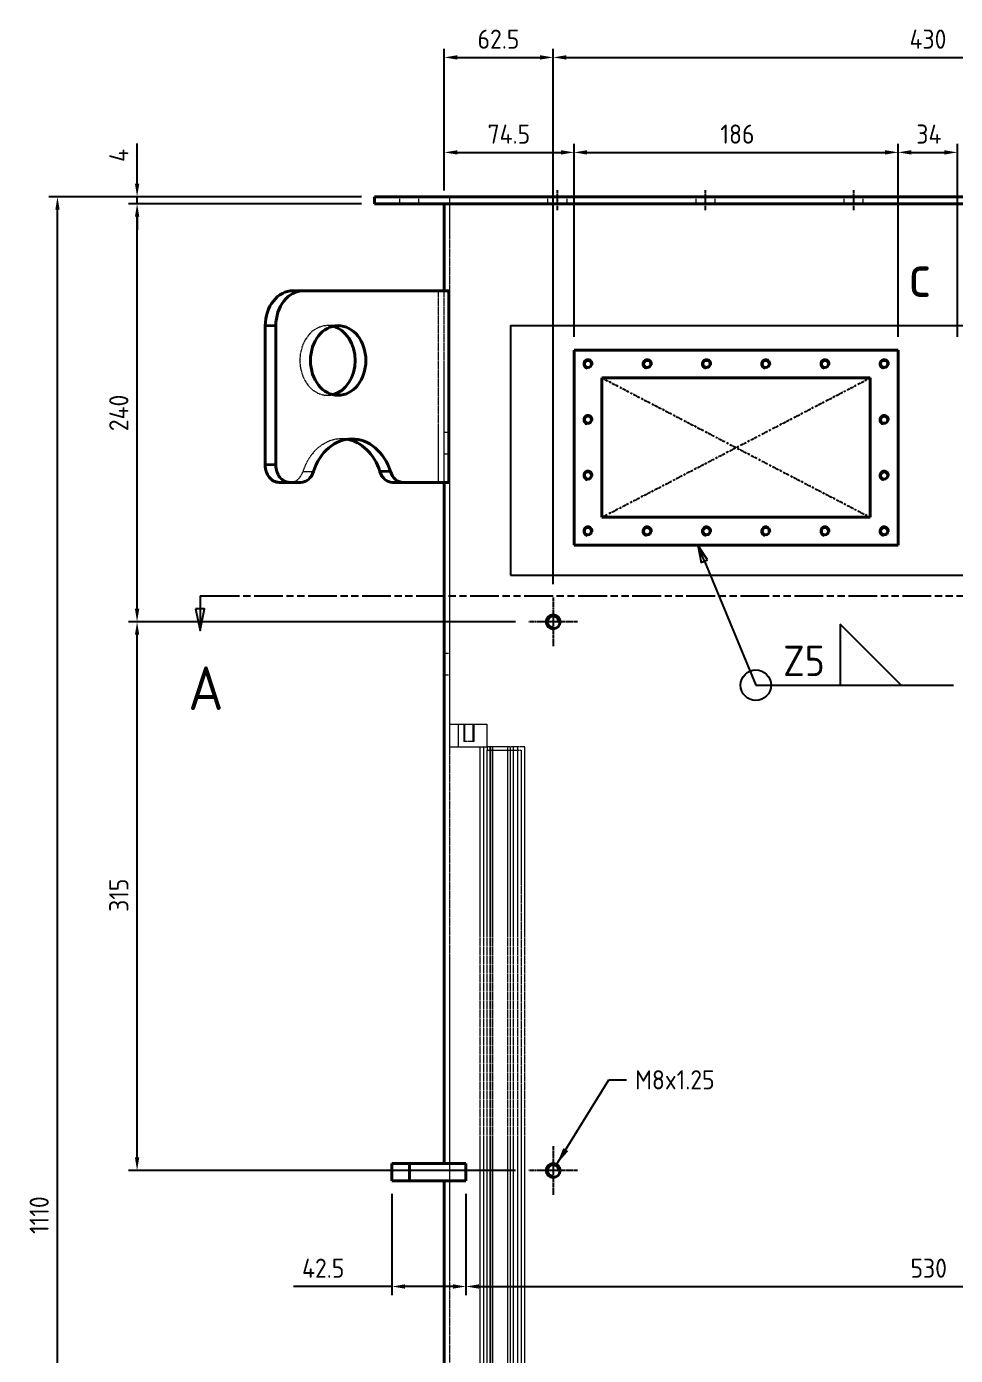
# Model space of a CAD drawing. Header units: millimetres. Extents: x 0 to 4205, y 0 to 2970.
# Drawn here: x 1122 to 1655, y 825 to 1588 of the extents above; entities that cross this region are included whole.
import ezdxf

# ---------------------------------------------------------------- set-up
doc = ezdxf.new("R2010")
doc.units = ezdxf.units.MM
doc.header["$LTSCALE"] = 5
for name, pattern in [('CHAIN', [0.7087, 0.4724, -0.0591, 0.1181, -0.0591]), ('DASH_DOUBLE_DOT', [0.4398, 0.24, -0.06, 0.0098, -0.06, 0.01, -0.06]), ('DASHED', [0.2067, 0.1654, -0.0413]), ('DOUBLE_DASH_CHAIN', [1.2403, 0.6614, -0.0827, 0.1654, -0.0827, 0.1654, -0.0827])]:
    doc.linetypes.add(name, pattern=pattern)
for name, color, linetype, lineweight, true_color in [('가려진 것(ISO)', 2, 'DASHED', 18, 0xffff00), ('가려진 좁은 것(ISO)', 2, 'DASHED', 18, 0xffff00), ('가시적인 것(ISO)', 3, 'Continuous', 40, 0x00ff00), ('가시적인 좁은 것(ISO)', 3, 'Continuous', 35, 0x00ff00), ('기호(ISO)', 5, 'Continuous', 25, 0x0000ff), ('스케치 형상(ISO)', 3, 'Continuous', 25, 0x00ff00), ('중심 표식(ISO)', 1, 'Continuous', 25, 0xff0000), ('중심선(ISO)', 1, 'Continuous', 25, 0xff0000), ('치수(ISO)', 2, 'Continuous', 25, 0xffff00)]:
    doc.layers.add(name, color=color, linetype=linetype, lineweight=lineweight, true_color=true_color)
doc.layers.add('단면선(ISO)', color=7, linetype='CHAIN', lineweight=25)
doc.layers.add('상세 경계(JIS)', color=7, linetype='Continuous', lineweight=25)
doc.styles.add('부품번호텍스트_PSTEK_POSCO', font='isocp.shx')
doc.styles.add('치수 텍스트_PSTEK_POSCO', font='isocp.shx')
doc.styles.add('표면거칠기 텍스트_PSTEK_POSCO', font='isocp.shx')
doc.dimstyles.new('치수_PSTEK_POSCO', dxfattribs={"dimscale": 5, "dimtxt": 2.2, "dimasz": 1.5, "dimexe": 1, "dimexo": 1.5, "dimgap": 1, "dimtad": 1, "dimrnd": 1e-08, "dimdsep": 46, "dimtxsty": '치수 텍스트_PSTEK_POSCO', "dimcen": 0.09, "dimdle": 10, "dimclrd": 7, "dimclre": 7, "dimclrt": 2, "dimadec": 1, "dimazin": 2, "dimtfac": 1, "dimtmove": 0, "dimatfit": 3, "dimfxl": 1, "dimtolj": 1, "dimlwd": -1, "dimlwe": -1, "dimarcsym": 0})
doc.dimstyles.new('치수_PSTEK_POSCO$7', dxfattribs={"dimscale": 5, "dimtxt": 2.2, "dimasz": 2, "dimexe": 1, "dimexo": 1.5, "dimgap": 1, "dimtad": 1, "dimrnd": 1e-08, "dimdsep": 46, "dimtxsty": '치수 텍스트_PSTEK_POSCO', "dimcen": 0.09, "dimdle": 10, "dimclrd": 7, "dimclre": 7, "dimclrt": 2, "dimadec": 1, "dimazin": 2, "dimtfac": 1, "dimtmove": 0, "dimatfit": 3, "dimfxl": 1, "dimtolj": 1, "dimlwd": -1, "dimlwe": -1, "dimarcsym": 0})

# ---------------------------------------------------------------- blocks, each defined once
blk = doc.blocks.new('2dTransSection0')
at = {"layer": '단면선(ISO)', "linetype": 'DOUBLE_DASH_CHAIN'}
blk.add_line((244.38, 252.22), (423.97, 252.22), dxfattribs=at)
at = {"layer": '단면선(ISO)', "linetype": 'Continuous'}
for p, q in [((244.38, 252.22), (248.32, 252.22)), ((244.38, 252.22), (244.38, 250.72)), ((420.03, 252.22), (423.97, 252.22)), ((423.97, 252.22), (423.97, 250.72)), ((243.88, 250.72), (244.38, 248.22)), ((244.88, 250.72), (243.88, 250.72)), ((244.38, 250.72), (244.38, 248.22)), ((244.38, 248.22), (244.88, 250.72)), ((423.47, 250.72), (423.97, 248.22)), ((424.47, 250.72), (423.47, 250.72)), ((423.97, 250.72), (423.97, 248.22)), ((423.97, 248.22), (424.47, 250.72))]:
    blk.add_line(p, q, dxfattribs=at)
at = {"layer": '단면선(ISO)', "linetype": 'Continuous', "flags": 128}
for points in [[(243.88, 250.72), (244.38, 248.22), (244.88, 250.72), (243.88, 250.72)], [(423.47, 250.72), (423.97, 248.22), (424.47, 250.72), (423.47, 250.72)]]:
    blk.add_lwpolyline(points, dxfattribs=at)
at = {"layer": '단면선(ISO)'}
for points in [[(243.88, 250.72), (244.38, 248.22), (244.88, 250.72), (243.88, 250.72)], [(423.47, 250.72), (423.97, 248.22), (424.47, 250.72), (423.47, 250.72)]]:
    blk.add_solid(points, dxfattribs=at)
at = {"layer": '단면선(ISO)', "char_height": 5, "attachment_point": 7, "style": '부품번호텍스트_PSTEK_POSCO'}
for insert in [(421.76, 239.72), (243.03, 239.09)]:
    blk.add_mtext('A', dxfattribs=dict(at, insert=insert))
blk = doc.blocks.new('*D32')
at = {"layer": 'Defpoints', "color": 0, "transparency": 16777216}
for p in [(1140.1, 1490.12), (1322.04, 1490.12), (1294.54, 380.12)]:
    blk.add_point(p, dxfattribs=at)
at = {"layer": '치수(ISO)', "color": 7, "transparency": 16777216}
for p, q in [((1314.54, 1490.12), (1135.1, 1490.12)), ((1140.1, 387.62), (1140.1, 1482.62)), ((1287.04, 380.12), (1135.1, 380.12))]:
    blk.add_line(p, q, dxfattribs=at)
for points in [[(1138.85, 1482.62), (1141.35, 1482.62), (1140.1, 1490.12)], [(1138.85, 387.62), (1141.35, 387.62), (1140.1, 380.12)]]:
    blk.add_solid(points, dxfattribs=at)
at = {"layer": '치수(ISO)', "color": 2, "transparency": 16777216, "insert": (1129.6, 894.67), "char_height": 11, "attachment_point": 4, "rotation": 90, "style": '치수 텍스트_PSTEK_POSCO'}
blk.add_mtext('\\A1;1110', dxfattribs=at)
blk = doc.blocks.new('*D33')
at = {"layer": 'Defpoints', "color": 0, "transparency": 16777216}
for p in [(1332.04, 925.12), (1374.54, 925.12), (1374.54, 864.5)]:
    blk.add_point(p, dxfattribs=at)
at = {"layer": '치수(ISO)', "color": 7, "transparency": 16777216}
for p, q in [((1332.04, 917.62), (1332.04, 859.5)), ((1374.54, 917.62), (1374.54, 859.5)), ((1332.04, 864.5), (1275.46, 864.5)), ((1367.04, 864.5), (1339.54, 864.5))]:
    blk.add_line(p, q, dxfattribs=at)
for points in [[(1339.54, 865.75), (1339.54, 863.25), (1332.04, 864.5)], [(1367.04, 865.75), (1367.04, 863.25), (1374.54, 864.5)]]:
    blk.add_solid(points, dxfattribs=at)
at = {"layer": '치수(ISO)', "color": 2, "transparency": 16777216, "insert": (1280.46, 875), "char_height": 11, "attachment_point": 4, "style": '치수 텍스트_PSTEK_POSCO'}
blk.add_mtext('\\A1;42.5', dxfattribs=at)
blk = doc.blocks.new('2dDetail2')
at = {"layer": '상세 경계(JIS)', "flags": 128}
blk.add_lwpolyline([(280.02, 254.57), (374.65, 254.57), (374.65, 283.22), (280.02, 283.22), (280.02, 254.57)], dxfattribs=at)
at = {"layer": '상세 경계(JIS)', "insert": (325.66, 286.51), "char_height": 5, "attachment_point": 7, "style": '부품번호텍스트_PSTEK_POSCO'}
blk.add_mtext('c', dxfattribs=at)
blk = doc.blocks.new('*D69')
at = {"layer": 'Defpoints', "color": 0, "transparency": 16777216}
for p in [(1374.54, 925.12), (1904.54, 925.12), (1904.54, 864.5)]:
    blk.add_point(p, dxfattribs=at)
at = {"layer": '치수(ISO)', "color": 7, "transparency": 16777216}
for p, q in [((1374.54, 917.62), (1374.54, 859.5)), ((1904.54, 917.62), (1904.54, 859.5)), ((1382.04, 864.5), (1897.04, 864.5))]:
    blk.add_line(p, q, dxfattribs=at)
for points in [[(1382.04, 865.75), (1382.04, 863.25), (1374.54, 864.5)], [(1897.04, 865.75), (1897.04, 863.25), (1904.54, 864.5)]]:
    blk.add_solid(points, dxfattribs=at)
at = {"layer": '치수(ISO)', "color": 2, "transparency": 16777216, "insert": (1629.63, 875), "char_height": 11, "attachment_point": 4, "style": '치수 텍스트_PSTEK_POSCO'}
blk.add_mtext('\\A1;530', dxfattribs=at)
blk = doc.blocks.new('*D130')
at = {"layer": 'Defpoints', "color": 0, "transparency": 16777216}
for p in [(1185.8, 1246.12), (1410.54, 1246.12), (1410.54, 931.12)]:
    blk.add_point(p, dxfattribs=at)
at = {"layer": '치수(ISO)', "color": 7, "transparency": 16777216}
for p, q in [((1403.04, 1246.12), (1180.8, 1246.12)), ((1185.8, 938.62), (1185.8, 1238.62)), ((1403.04, 931.12), (1180.8, 931.12))]:
    blk.add_line(p, q, dxfattribs=at)
for points in [[(1184.55, 1238.62), (1187.05, 1238.62), (1185.8, 1246.12)], [(1184.55, 938.62), (1187.05, 938.62), (1185.8, 931.12)]]:
    blk.add_solid(points, dxfattribs=at)
at = {"layer": '치수(ISO)', "color": 2, "transparency": 16777216, "insert": (1175.3, 1079.59), "char_height": 11, "attachment_point": 4, "rotation": 90, "style": '치수 텍스트_PSTEK_POSCO'}
blk.add_mtext('\\A1;315', dxfattribs=at)
blk = doc.blocks.new('*D131')
at = {"layer": 'Defpoints', "color": 0, "transparency": 16777216}
for p in [(1185.8, 1486.12), (1322.04, 1486.12), (1410.54, 1246.12)]:
    blk.add_point(p, dxfattribs=at)
at = {"layer": '치수(ISO)', "color": 7, "transparency": 16777216}
for p, q in [((1314.54, 1486.12), (1180.8, 1486.12)), ((1185.8, 1253.62), (1185.8, 1478.62)), ((1403.04, 1246.12), (1180.8, 1246.12))]:
    blk.add_line(p, q, dxfattribs=at)
for points in [[(1184.55, 1478.62), (1187.05, 1478.62), (1185.8, 1486.12)], [(1184.55, 1253.62), (1187.05, 1253.62), (1185.8, 1246.12)]]:
    blk.add_solid(points, dxfattribs=at)
at = {"layer": '치수(ISO)', "color": 2, "transparency": 16777216, "insert": (1175.3, 1355.53), "char_height": 11, "attachment_point": 4, "rotation": 90, "style": '치수 텍스트_PSTEK_POSCO'}
blk.add_mtext('\\A1;240', dxfattribs=at)
blk = doc.blocks.new('*D132')
at = {"layer": 'Defpoints', "color": 0, "transparency": 16777216}
for p in [(1185.8, 1490.12), (1322.04, 1490.12), (1322.04, 1486.12)]:
    blk.add_point(p, dxfattribs=at)
at = {"layer": '치수(ISO)', "color": 7, "transparency": 16777216}
for p, q in [((1185.8, 1497.62), (1185.8, 1520.62)), ((1314.54, 1490.12), (1180.8, 1490.12)), ((1185.8, 1486.12), (1185.8, 1490.12)), ((1314.54, 1486.12), (1180.8, 1486.12)), ((1185.8, 1478.62), (1185.8, 1471.12))]:
    blk.add_line(p, q, dxfattribs=at)
for points in [[(1184.55, 1497.62), (1187.05, 1497.62), (1185.8, 1490.12)], [(1184.55, 1478.62), (1187.05, 1478.62), (1185.8, 1486.12)]]:
    blk.add_solid(points, dxfattribs=at)
at = {"layer": '치수(ISO)', "color": 2, "transparency": 16777216, "insert": (1175.3, 1510.12), "char_height": 11, "attachment_point": 4, "rotation": 90, "style": '치수 텍스트_PSTEK_POSCO'}
blk.add_mtext('\\A1;4', dxfattribs=at)
blk = doc.blocks.new('*D133')
at = {"layer": 'Defpoints', "color": 0, "transparency": 16777216}
for p in [(1854.54, 1570.1), (1424.54, 1260.12), (1854.54, 1260.12)]:
    blk.add_point(p, dxfattribs=at)
at = {"layer": '치수(ISO)', "color": 7, "transparency": 16777216}
for p, q in [((1424.54, 1267.62), (1424.54, 1575.1)), ((1854.54, 1267.62), (1854.54, 1575.1)), ((1432.04, 1570.1), (1847.04, 1570.1))]:
    blk.add_line(p, q, dxfattribs=at)
for points in [[(1432.04, 1571.35), (1432.04, 1568.85), (1424.54, 1570.1)], [(1847.04, 1571.35), (1847.04, 1568.85), (1854.54, 1570.1)]]:
    blk.add_solid(points, dxfattribs=at)
at = {"layer": '치수(ISO)', "color": 2, "transparency": 16777216, "insert": (1629.08, 1580.6), "char_height": 11, "attachment_point": 4, "style": '치수 텍스트_PSTEK_POSCO'}
blk.add_mtext('\\A1;430', dxfattribs=at)
blk = doc.blocks.new('*D134')
at = {"layer": 'Defpoints', "color": 0, "transparency": 16777216}
for p in [(1424.54, 1570.1), (1362.04, 1486.12), (1424.54, 1260.12)]:
    blk.add_point(p, dxfattribs=at)
at = {"layer": '치수(ISO)', "color": 7, "transparency": 16777216}
for p, q in [((1362.04, 1493.62), (1362.04, 1575.1)), ((1424.54, 1267.62), (1424.54, 1575.1)), ((1369.54, 1570.1), (1417.04, 1570.1))]:
    blk.add_line(p, q, dxfattribs=at)
for points in [[(1369.54, 1571.35), (1369.54, 1568.85), (1362.04, 1570.1)], [(1417.04, 1571.35), (1417.04, 1568.85), (1424.54, 1570.1)]]:
    blk.add_solid(points, dxfattribs=at)
at = {"layer": '치수(ISO)', "color": 2, "transparency": 16777216, "insert": (1381.18, 1580.6), "char_height": 11, "attachment_point": 4, "style": '치수 텍스트_PSTEK_POSCO'}
blk.add_mtext('\\A1;62.5', dxfattribs=at)
blk = doc.blocks.new('*D179')
at = {"layer": 'Defpoints', "color": 0, "transparency": 16777216}
for p in [(1436.54, 1515.59), (1362.04, 1486.12), (1436.54, 1402.12)]:
    blk.add_point(p, dxfattribs=at)
at = {"layer": '치수(ISO)', "color": 7, "transparency": 16777216}
for p, q in [((1362.04, 1493.62), (1362.04, 1520.59)), ((1436.54, 1409.62), (1436.54, 1520.59)), ((1369.54, 1515.59), (1429.04, 1515.59))]:
    blk.add_line(p, q, dxfattribs=at)
for points in [[(1369.54, 1516.84), (1369.54, 1514.34), (1362.04, 1515.59)], [(1429.04, 1516.84), (1429.04, 1514.34), (1436.54, 1515.59)]]:
    blk.add_solid(points, dxfattribs=at)
at = {"layer": '치수(ISO)', "color": 2, "transparency": 16777216, "insert": (1386.91, 1526.09), "char_height": 11, "attachment_point": 4, "style": '치수 텍스트_PSTEK_POSCO'}
blk.add_mtext('\\A1;74.5', dxfattribs=at)
blk = doc.blocks.new('*D180')
at = {"layer": 'Defpoints', "color": 0, "transparency": 16777216}
for p in [(1622.54, 1515.59), (1436.54, 1402.12), (1622.54, 1402.12)]:
    blk.add_point(p, dxfattribs=at)
at = {"layer": '치수(ISO)', "color": 7, "transparency": 16777216}
for p, q in [((1436.54, 1409.62), (1436.54, 1520.59)), ((1622.54, 1409.62), (1622.54, 1520.59)), ((1444.04, 1515.59), (1615.04, 1515.59))]:
    blk.add_line(p, q, dxfattribs=at)
for points in [[(1444.04, 1516.84), (1444.04, 1514.34), (1436.54, 1515.59)], [(1615.04, 1516.84), (1615.04, 1514.34), (1622.54, 1515.59)]]:
    blk.add_solid(points, dxfattribs=at)
at = {"layer": '치수(ISO)', "color": 2, "transparency": 16777216, "insert": (1520.52, 1526.09), "char_height": 11, "attachment_point": 4, "style": '치수 텍스트_PSTEK_POSCO'}
blk.add_mtext('\\A1;186', dxfattribs=at)
blk = doc.blocks.new('*D181')
at = {"layer": 'Defpoints', "color": 0, "transparency": 16777216}
for p in [(1656.54, 1515.59), (1622.54, 1402.12), (1656.54, 1402.12)]:
    blk.add_point(p, dxfattribs=at)
at = {"layer": '치수(ISO)', "color": 7, "transparency": 16777216}
for p, q in [((1622.54, 1409.62), (1622.54, 1520.59)), ((1656.54, 1409.62), (1656.54, 1520.59)), ((1630.04, 1515.59), (1649.04, 1515.59))]:
    blk.add_line(p, q, dxfattribs=at)
for points in [[(1630.04, 1516.84), (1630.04, 1514.34), (1622.54, 1515.59)], [(1649.04, 1516.84), (1649.04, 1514.34), (1656.54, 1515.59)]]:
    blk.add_solid(points, dxfattribs=at)
at = {"layer": '치수(ISO)', "color": 2, "transparency": 16777216, "insert": (1632.99, 1526.09), "char_height": 11, "attachment_point": 4, "style": '치수 텍스트_PSTEK_POSCO'}
blk.add_mtext('\\A1;34', dxfattribs=at)
blk = doc.blocks.new('용접 기호 식별자8')
at = {"layer": '기호(ISO)', "color": 7}
for p, q in [((302.27, 256.18), (301.5, 258.02)), ((302.64, 256.33), (301.5, 258.02)), ((301.5, 258.02), (301.9, 256.02)), ((301.9, 256.02), (302.64, 256.33)), ((302.27, 256.18), (308.17, 241.94)), ((308.17, 241.94), (330.85, 241.94))]:
    blk.add_line(p, q, dxfattribs=at)
at = {"layer": '기호(ISO)'}
for p, q in [((324.85, 241.94), (317.85, 248.94)), ((317.85, 248.94), (317.85, 241.94)), ((317.85, 241.94), (324.85, 241.94))]:
    blk.add_line(p, q, dxfattribs=at)
at = {"layer": '기호(ISO)', "color": 7, "flags": 128}
blk.add_lwpolyline([(302.64, 256.33), (301.5, 258.02), (301.9, 256.02), (302.64, 256.33)], dxfattribs=at)
at = {"layer": '기호(ISO)'}
blk.add_circle((308.17, 241.94), 1.75, dxfattribs=at)
at = {"layer": '기호(ISO)', "color": 7}
blk.add_solid([(302.64, 256.33), (301.5, 258.02), (301.9, 256.02), (302.64, 256.33)], dxfattribs=at)
at = {"layer": '기호(ISO)', "color": 7, "insert": (311.31, 242.99), "char_height": 3.5, "attachment_point": 7, "style": '표면거칠기 텍스트_PSTEK_POSCO'}
blk.add_mtext('Z5', dxfattribs=at)

msp = doc.modelspace()

# ---------------------------------------------------------------- linework, layer by layer
at = {"layer": '가려진 것(ISO)'}
for p, q in [((1336.5384, 1486.1211), (1336.5384, 1490.1211)), ((1347.5384, 1486.1211), (1347.5384, 1490.1211)), ((1365.2384, 486.1211), (1365.2384, 1490.1211)), ((1421.5384, 1486.1211), (1421.5384, 1490.1211)), ((1432.5384, 1486.1211), (1432.5384, 1490.1211)), ((1506.5384, 1486.1211), (1506.5384, 1490.1211)), ((1517.5384, 1486.1211), (1517.5384, 1490.1211)), ((1591.5384, 1486.1211), (1591.5384, 1490.1211)), ((1602.5384, 1486.1211), (1602.5384, 1490.1211)), ((1358.6377, 1436.1211), (1358.6377, 1326.1211)), ((1362.0384, 1326.1211), (1362.0384, 1436.1211)), ((1301.1689, 1416.1211), (1295.0937, 1416.1211)), ((1301.1689, 1376.1211), (1295.0937, 1376.1211)), ((1309.1119, 1351.1211), (1303.0367, 1351.1211)), ((1365.2384, 1354.8711), (1362.0384, 1354.8711)), ((1365.2384, 1342.3711), (1362.0384, 1342.3711)), ((1365.2384, 1227.8711), (1362.0384, 1227.8711)), ((1365.2384, 1215.3711), (1362.0384, 1215.3711)), ((1365.2384, 1187.3211), (1370.2384, 1187.3211)), ((1370.2384, 1187.3211), (1386.7384, 1187.3211)), ((1370.2384, 1174.3211), (1370.2384, 1187.3211)), ((1373.2384, 1187.3211), (1373.2384, 1177.3211)), ((1373.7799, 1177.3211), (1373.7799, 1187.3211)), ((1378.6969, 1177.3211), (1378.6969, 1187.3211)), ((1379.2384, 1177.3211), (1379.2384, 1187.3211)), ((1386.7384, 1174.3211), (1386.7384, 1187.3211)), ((1379.2384, 1177.3211), (1373.2384, 1177.3211)), ((1365.2384, 1174.3211), (1370.2384, 1174.3211)), ((1370.2384, 1174.3211), (1386.7384, 1174.3211)), ((1384.7384, 495.3211), (1384.7384, 1174.3211)), ((1386.7384, 1174.3211), (1386.7384, 1172.3211)), ((1408.2384, 1174.3211), (1386.7384, 1174.3211)), ((1386.7384, 1172.3211), (1406.2384, 1172.3211)), ((1386.7384, 495.3211), (1386.7384, 1172.3211)), ((1388.3384, 495.3211), (1388.3384, 1174.3211)), ((1400.1384, 495.3211), (1400.1384, 1174.3211)), ((1401.7384, 495.3211), (1401.7384, 1174.3211)), ((1406.2384, 1172.3211), (1406.2384, 495.3211)), ((1408.2384, 495.3211), (1408.2384, 1174.3211))]:
    msp.add_line(p, q, dxfattribs=at)
for centre, major_axis, start_param, end_param in [((1295.0937, 1396.1211), (0, 20), 6.09078649, 9.61717678), ((1303.0367, 1321.1211), (0, 30), 6.15536151, 7.46958486), ((1273.5832, 1336.1211), (0, -10), 0, 1.18639955)]:
    msp.add_ellipse(centre, major_axis=major_axis, ratio=0.79430029, start_param=start_param, end_param=end_param, dxfattribs=at)
at = {"layer": '가려진 좁은 것(ISO)'}
for p, q in [((1280.9466, 1332.3711), (1287.0218, 1332.3711)), ((1382.7384, 495.3211), (1382.7384, 1174.3211)), ((1388.7384, 1172.3211), (1388.7384, 1174.3211)), ((1388.7384, 495.3211), (1388.7384, 1172.3211)), ((1389.9384, 495.3211), (1389.9384, 1174.3211)), ((1398.5384, 495.3211), (1398.5384, 1174.3211)), ((1404.2384, 1172.3211), (1404.2384, 1174.3211)), ((1404.2384, 495.3211), (1404.2384, 1172.3211))]:
    msp.add_line(p, q, dxfattribs=at)
at = {"layer": '가시적인 것(ISO)'}
for p, q in [((1957.0384, 1490.1211), (1322.0384, 1490.1211)), ((1322.0384, 1490.1211), (1322.0384, 1486.1211)), ((1322.0384, 1486.1211), (1957.0384, 1486.1211)), ((1362.0384, 1436.1211), (1362.0384, 1486.1211)), ((1281.3114, 1436.1211), (1275.2362, 1436.1211)), ((1364.7129, 1436.1211), (1281.3114, 1436.1211)), ((1364.7129, 1326.1211), (1364.7129, 1436.1211)), ((1259.3502, 1336.1211), (1259.3502, 1416.1211)), ((1265.4254, 1416.1211), (1265.4254, 1336.1211)), ((1436.5384, 1402.1211), (1436.5384, 1290.1211)), ((1622.5384, 1402.1211), (1436.5384, 1402.1211)), ((1622.5384, 1290.1211), (1622.5384, 1402.1211)), ((1452.5384, 1306.1211), (1452.5384, 1386.1211)), ((1452.5384, 1386.1211), (1606.5384, 1386.1211)), ((1606.5384, 1386.1211), (1606.5384, 1306.1211)), ((1267.2932, 1326.1211), (1273.3684, 1326.1211)), ((1273.3684, 1326.1211), (1279.6585, 1326.1211)), ((1332.4901, 1326.1211), (1338.5654, 1326.1211)), ((1338.5654, 1326.1211), (1364.7129, 1326.1211)), ((1362.0384, 935.1211), (1362.0384, 1326.1211)), ((1606.5384, 1306.1211), (1452.5384, 1306.1211)), ((1436.5384, 1290.1211), (1622.5384, 1290.1211)), ((1342.0384, 935.1211), (1332.0384, 935.1211)), ((1332.0384, 935.1211), (1332.0384, 925.1211)), ((1374.5384, 935.1211), (1342.0384, 935.1211)), ((1342.0384, 925.1211), (1342.0384, 935.1211)), ((1374.5384, 925.1211), (1374.5384, 935.1211)), ((1332.0384, 925.1211), (1342.0384, 925.1211)), ((1374.5384, 925.1211), (1342.0384, 925.1211)), ((1362.0384, 486.1211), (1362.0384, 925.1211))]:
    msp.add_line(p, q, dxfattribs=at)
for centre, radius in [((1444.5384, 1394.1211), 2.067), ((1478.5384, 1394.1211), 2.067), ((1512.5384, 1394.1211), 2.067), ((1546.5384, 1394.1211), 2.067), ((1580.5384, 1394.1211), 2.067), ((1614.5384, 1394.1211), 2.067), ((1444.5384, 1362.1211), 2.067), ((1614.5384, 1362.1211), 2.067), ((1444.5384, 1330.1211), 2.067), ((1614.5384, 1330.1211), 2.067), ((1444.5384, 1298.1211), 2.067), ((1478.5384, 1298.1211), 2.067), ((1512.5384, 1298.1211), 2.067), ((1546.5384, 1298.1211), 2.067), ((1580.5384, 1298.1211), 2.067), ((1614.5384, 1298.1211), 2.067), ((1424.5384, 1246.1211), 4), ((1424.5384, 931.1211), 4)]:
    msp.add_circle(centre, radius, dxfattribs=at)
for centre, major_axis, start_param, end_param in [((1275.2362, 1416.1211), (0, 20), 0, 1.57079633), ((1281.3114, 1416.1211), (0, 20), 0, 1.57079633), ((1295.0937, 1396.1211), (0, -20), 0.19239882, 2.94919384), ((1309.1119, 1321.1211), (0, 30), 5.09678575, 7.46958486), ((1303.0367, 1321.1211), (0, 30), 5.09678575, 6.15536151), ((1267.2932, 1336.1211), (0, -10), 4.71238898, 6.28318531), ((1273.3684, 1336.1211), (0, -10), 4.71238898, 6.28318531), ((1279.6585, 1336.1211), (0, -10), 0, 1.18639955), ((1332.4901, 1336.1211), (0, -10), 5.09678575, 6.28318531), ((1338.5654, 1336.1211), (0, -10), 5.09678575, 6.28318531)]:
    msp.add_ellipse(centre, major_axis=major_axis, ratio=0.79430029, start_param=start_param, end_param=end_param, dxfattribs=at)
msp.add_ellipse((1301.1689, 1396.1211), major_axis=(0, 20), ratio=0.79430029, dxfattribs=at)
at = {"layer": '가시적인 좁은 것(ISO)'}
for p, q in [((1259.3502, 1416.1211), (1265.4254, 1416.1211)), ((1265.4254, 1336.1211), (1259.3502, 1336.1211)), ((1331.202, 1332.3711), (1325.1267, 1332.3711))]:
    msp.add_line(p, q, dxfattribs=at)
for centre, radius in [((1444.5384, 1394.1211), 2.5), ((1478.5384, 1394.1211), 2.5), ((1512.5384, 1394.1211), 2.5), ((1546.5384, 1394.1211), 2.5), ((1580.5384, 1394.1211), 2.5), ((1614.5384, 1394.1211), 2.5), ((1444.5384, 1362.1211), 2.5), ((1614.5384, 1362.1211), 2.5), ((1444.5384, 1330.1211), 2.5), ((1614.5384, 1330.1211), 2.5), ((1444.5384, 1298.1211), 2.5), ((1478.5384, 1298.1211), 2.5), ((1512.5384, 1298.1211), 2.5), ((1546.5384, 1298.1211), 2.5), ((1580.5384, 1298.1211), 2.5), ((1614.5384, 1298.1211), 2.5), ((1424.5384, 1246.1211), 3.256), ((1424.5384, 931.1211), 3.256)]:
    msp.add_arc(centre, radius, 350, 260, dxfattribs=at)
at = {"layer": '스케치 형상(ISO)', "color": 1, "linetype": 'DASH_DOUBLE_DOT', "true_color": 0xff0000}
for p, q in [((1452.5384, 1306.1211), (1606.5384, 1386.1211)), ((1452.5384, 1386.1211), (1606.5384, 1306.1211))]:
    msp.add_line(p, q, dxfattribs=at)
at = {"layer": '중심 표식(ISO)', "linetype": 'CHAIN'}
for p, q in [((1424.5384, 1260.1211), (1424.5384, 1232.1211)), ((1438.5384, 1246.1211), (1410.5384, 1246.1211)), ((1424.5384, 945.1211), (1424.5384, 917.1211)), ((1438.5384, 931.1211), (1410.5384, 931.1211))]:
    msp.add_line(p, q, dxfattribs=at)
at = {"layer": '중심선(ISO)', "linetype": 'CHAIN'}
for p, q in [((1427.0384, 1482.3711), (1427.0384, 1493.8711)), ((1512.0384, 1482.3711), (1512.0384, 1493.8711)), ((1597.0384, 1482.3711), (1597.0384, 1493.8711))]:
    msp.add_line(p, q, dxfattribs=at)

# ---------------------------------------------------------------- block references
at = {"layer": '기호(ISO)', "xscale": 5, "yscale": 5, "zscale": 5}
msp.add_blockref('용접 기호 식별자8', (0, 0), dxfattribs=at)
at = {"layer": '단면선(ISO)', "xscale": 5, "yscale": 5, "zscale": 5}
msp.add_blockref('2dTransSection0', (0, 0), dxfattribs=at)
at = {"layer": '상세 경계(JIS)', "xscale": 5, "yscale": 5, "zscale": 5}
msp.add_blockref('2dDetail2', (0, 0), dxfattribs=at)

# ---------------------------------------------------------------- texts
at = {"layer": '기호(ISO)', "color": 2, "true_color": 0xffff00, "insert": (1471.5884, 983.1691), "char_height": 11, "width": 55.563245, "attachment_point": 4, "style": '치수 텍스트_PSTEK_POSCO'}
msp.add_mtext('{M8x1.25}', dxfattribs=at)

# ---------------------------------------------------------------- dimensions: what is measured, and where the dimension line sits
at = {"layer": '치수(ISO)', "color": 7}
dim = msp.add_linear_dim(base=(1424.5384, 1570.0953), p1=(1362.0384, 1486.1211), p2=(1424.5384, 1260.1211), dimstyle='치수_PSTEK_POSCO', override={"dimdec": 2, "dimtp": 0, "dimtm": 0, "dimtdec": 2, "dimtofl": 0, "dimatfit": 1}, dxfattribs=at)
dim.commit()
dim.dimension.update_dxf_attribs({"geometry": '*D134', "text_midpoint": (1393.2884, 1570.0953), "dimtype": 160})
for base, p1, p2, angle, override, picture, middle in [((1854.5384, 1570.0953), (1424.5384, 1260.1211), (1854.5384, 1260.1211), 180, {"dimdec": 2, "dimtp": 0, "dimtm": 0, "dimtdec": 2, "dimtofl": 0, "dimatfit": 1}, '*D133', (1639.5384, 1570.0953)), ((1436.5384, 1515.5925), (1362.0384, 1486.1211), (1436.5384, 1402.1211), 180, {"dimdec": 2, "dimtp": 0, "dimtm": 0, "dimtdec": 2, "dimtofl": 0, "dimatfit": 1}, '*D179', (1399.2384, 1515.5925)), ((1622.5384, 1515.5925), (1436.5384, 1402.1211), (1622.5384, 1402.1211), 180, {"dimdec": 2, "dimtp": 0, "dimtm": 0, "dimtdec": 2, "dimtofl": 0, "dimatfit": 1}, '*D180', (1529.5884, 1515.5925)), ((1656.5384, 1515.5925), (1622.5384, 1402.1211), (1656.5384, 1402.1211), 180, {"dimdec": 2, "dimtp": 0, "dimtm": 0, "dimtdec": 2, "dimtofl": 0, "dimatfit": 1}, '*D181', (1639.5884, 1515.5925)), ((1185.7963, 1490.1211), (1322.0384, 1486.1211), (1322.0384, 1490.1211), 270, {"dimdec": 2, "dimtp": 0, "dimtm": 0, "dimtdec": 2, "dimtofl": 1, "dimatfit": 1}, '*D132', (1185.7963, 1512.8711)), ((1140.1008, 1490.1211), (1294.5384, 380.1211), (1322.0384, 1490.1211), 90, {"dimdec": 2, "dimtp": 0, "dimtm": 0, "dimtdec": 2, "dimtofl": 0, "dimatfit": 1}, '*D32', (1140.1008, 905.1211)), ((1185.7963, 1486.1211), (1410.5384, 1246.1211), (1322.0384, 1486.1211), 90, {"dimdec": 2, "dimtp": 0, "dimtm": 0, "dimtdec": 2, "dimtofl": 0, "dimatfit": 1}, '*D131', (1185.7963, 1366.1211)), ((1185.7963, 1246.1211), (1410.5384, 931.1211), (1410.5384, 1246.1211), 90, {"dimdec": 2, "dimtp": 0, "dimtm": 0, "dimtdec": 2, "dimtofl": 0, "dimatfit": 1}, '*D130', (1185.7963, 1088.6211)), ((1374.5384, 864.4975), (1332.0384, 925.1211), (1374.5384, 925.1211), 180, {"dimdec": 2, "dimtp": 0, "dimtm": 0, "dimtdec": 2, "dimtofl": 0, "dimatfit": 2}, '*D33', (1292.7925, 864.4975)), ((1904.5384, 864.4975), (1374.5384, 925.1211), (1904.5384, 925.1211), 180, {"dimdec": 2, "dimtp": 0, "dimtm": 0, "dimtdec": 2, "dimtofl": 0, "dimatfit": 1}, '*D69', (1639.5384, 864.4975))]:
    dim = msp.add_linear_dim(base=base, p1=p1, p2=p2, angle=angle, dimstyle='치수_PSTEK_POSCO', override=override, dxfattribs=at)
    dim.commit()
    dim.dimension.update_dxf_attribs({"geometry": picture, "text_midpoint": middle, "dimtype": 160})

# ---------------------------------------------------------------- leaders
at = {"layer": '기호(ISO)', "color": 7, "annotation_type": 0, "has_hookline": 1, "hookline_direction": 0, "text_width": 46.6556}
msp.add_leader([(1426.5384, 934.5852), (1456.5884, 983.1691), (1466.5884, 983.1691)], dimstyle='치수_PSTEK_POSCO$7', override={"dimtad": 0}, dxfattribs=at)

doc.saveas('drawing.dxf')
